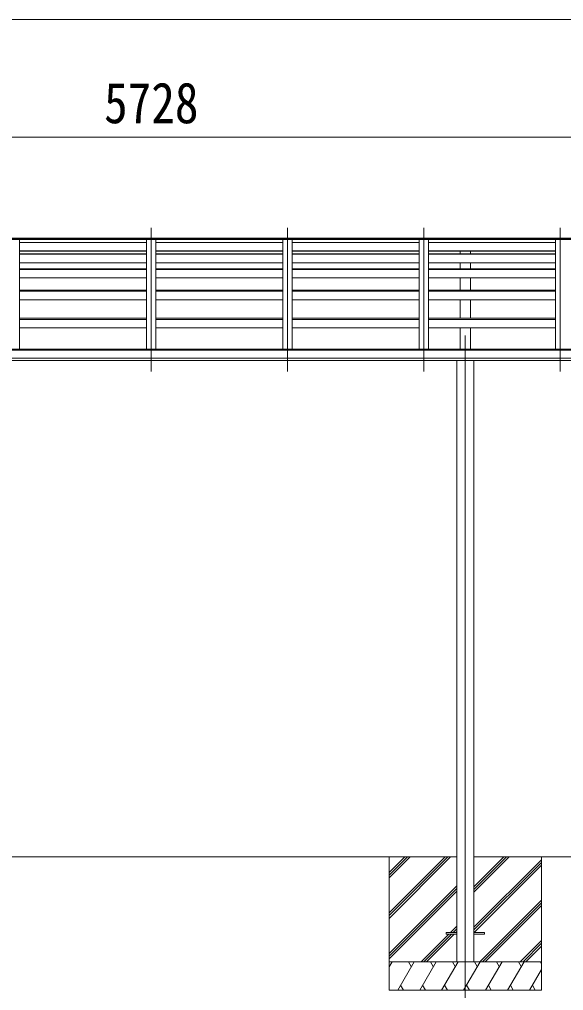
# Model space of a CAD drawing. Units: millimetres at full size; details may follow other scales. Extents: x -12578 to 12718, y -8779 to 8681.
# Drawn here: x 804 to 3663, y -5499 to -399 of the extents above; entities that cross this region are included whole.
import ezdxf
from ezdxf.enums import TextEntityAlignment as Align

# ---------------------------------------------------------------- set-up
doc = ezdxf.new("R2010")
doc.units = ezdxf.units.MM
doc.header["$LTSCALE"] = 45
for name, color, linetype, lineweight in [('0-0_0', 7, 'Continuous', 9), ('0-1_本体', 4, 'Continuous', 9), ('0-2_部品', 7, 'Continuous', 9), ('0-8_PARTS2', 2, 'Continuous', 9), ('0-A_寸法', 6, 'Continuous', 9)]:
    doc.layers.add(name, color=color, linetype=linetype, lineweight=lineweight)
doc.styles.add('ＭＳ ゴシック', font='')
doc.styles.get('ＭＳ ゴシック').set_extended_font_data('MS Gothic')

msp = doc.modelspace()

# ---------------------------------------------------------------- linework, layer by layer
at = {"layer": '0-0_0'}
for p, q in [((-108.11, -4797.05), (3101.49, -4797.05)), ((2746.69, -4797.05), (2746.69, -5497.05)), ((2746.69, -5091.23), (3040.87, -4797.05)), ((2746.69, -5105.37), (3055.01, -4797.05)), ((2746.69, -5119.51), (3069.16, -4797.05)), ((2746.69, -4907.38), (2857.02, -4797.05)), ((2746.69, -4893.24), (2842.88, -4797.05)), ((2746.69, -4879.1), (2828.74, -4797.05)), ((3191.89, -4982.68), (3377.52, -4797.05)), ((3191.89, -4968.54), (3363.38, -4797.05)), ((3191.89, -4954.4), (3349.24, -4797.05)), ((3191.89, -4797.05), (5031.49, -4797.05)), ((3191.89, -5166.53), (3546.69, -4811.73)), ((3191.89, -5180.67), (3546.69, -4825.87)), ((3193.31, -5193.4), (3546.69, -4840.01)), ((3546.69, -4797.05), (3546.69, -5497.05)), ((2746.69, -5303.36), (3101.49, -4948.56)), ((2746.69, -5317.5), (3101.49, -4962.7)), ((2746.69, -5331.64), (3101.49, -4976.85)), ((3223.5, -5347.05), (3546.69, -5023.86)), ((3237.64, -5347.05), (3546.69, -5038)), ((3251.79, -5347.05), (3546.69, -5052.14)), ((3068.79, -5193.4), (3101.49, -5160.69)), ((3082.93, -5193.4), (3101.49, -5174.83)), ((3097.07, -5193.4), (3101.49, -5188.98)), ((2915.13, -5347.05), (3059.79, -5202.4)), ((2929.28, -5347.05), (3073.93, -5202.4)), ((2943.42, -5347.05), (3088.07, -5202.4)), ((3435.63, -5347.05), (3546.69, -5235.99)), ((3449.78, -5347.05), (3546.69, -5250.13)), ((3463.92, -5347.89), (3546.69, -5265.12)), ((3546.69, -5347.05), (2746.69, -5347.05)), ((2746.69, -5374.55), (2762.57, -5347.05)), ((2791.44, -5497.05), (2878.04, -5347.05)), ((2863.04, -5373.03), (2848.04, -5347.05)), ((2906.91, -5497.05), (2993.51, -5347.05)), ((2978.51, -5373.03), (2963.51, -5347.05)), ((3022.38, -5497.05), (3108.98, -5347.05)), ((3093.98, -5373.03), (3078.98, -5347.05)), ((3137.85, -5497.05), (3224.45, -5347.05)), ((3209.45, -5373.03), (3194.45, -5347.05)), ((3253.32, -5497.05), (3339.92, -5347.05)), ((3324.92, -5373.03), (3309.92, -5347.05)), ((3368.79, -5497.05), (3455.39, -5347.05)), ((3425.39, -5347.05), (3440.39, -5373.03)), ((3540.86, -5347.05), (3546.69, -5357.15)), ((3484.26, -5497.05), (3546.69, -5388.91)), ((2746.69, -5497.05), (3546.69, -5497.05)), ((2806.44, -5471.07), (2821.44, -5497.05)), ((2921.91, -5471.07), (2936.91, -5497.05)), ((3037.38, -5471.07), (3052.38, -5497.05)), ((3152.85, -5471.07), (3167.85, -5497.05)), ((3268.32, -5471.07), (3283.32, -5497.05)), ((3383.79, -5471.07), (3398.79, -5497.05)), ((3499.26, -5471.07), (3514.26, -5497.05))]:
    msp.add_line(p, q, dxfattribs=at)
at = {"layer": '0-1_本体'}
for p, q in [((4348.69, -1554.57), (-1355.3, -1554.57)), ((4348.69, -1555.47), (-1355.3, -1555.47)), ((-1351.8, -1547.37), (4345.19, -1547.37)), ((4345.19, -1548.94), (-1351.8, -1548.94)), ((805.69, -1555.47), (805.69, -2130.28)), ((1471.69, -1570.67), (805.69, -1570.67)), ((1471.69, -1555.47), (1471.69, -2130.28)), ((1521.69, -1555.47), (1521.69, -2130.28)), ((2187.69, -1570.67), (1521.69, -1570.67)), ((2187.69, -1555.47), (2187.69, -2130.28)), ((2237.69, -1555.47), (2237.69, -2130.28)), ((2903.69, -1570.67), (2237.69, -1570.67)), ((2903.69, -1555.47), (2903.69, -2130.28)), ((2953.69, -1555.47), (2953.69, -2130.28)), ((3619.69, -1570.67), (2953.69, -1570.67)), ((3619.69, -1555.47), (3619.69, -2130.28)), ((1471.69, -1614.21), (805.69, -1614.21)), ((1471.69, -1615.28), (805.69, -1615.28)), ((1471.69, -1616.58), (805.69, -1616.58)), ((805.69, -1629.77), (1471.69, -1629.77)), ((2187.69, -1614.21), (1521.69, -1614.21)), ((2187.69, -1615.28), (1521.69, -1615.28)), ((2187.69, -1616.58), (1521.69, -1616.58)), ((1521.69, -1629.77), (2187.69, -1629.77)), ((2903.69, -1614.21), (2237.69, -1614.21)), ((2903.69, -1615.28), (2237.69, -1615.28)), ((2903.69, -1616.58), (2237.69, -1616.58)), ((2237.69, -1629.77), (2903.69, -1629.77)), ((3619.69, -1614.21), (2953.69, -1614.21)), ((3619.69, -1615.28), (2953.69, -1615.28)), ((3619.69, -1616.58), (2953.69, -1616.58)), ((2953.69, -1629.77), (3619.69, -1629.77)), ((3119.19, -1629.77), (3119.19, -1616.58)), ((3174.19, -1629.77), (3174.19, -1616.58)), ((805.69, -1632.35), (1471.69, -1632.35)), ((805.69, -1677.09), (1471.69, -1677.09)), ((1521.69, -1632.35), (2187.69, -1632.35)), ((1521.69, -1677.09), (2187.69, -1677.09)), ((2237.69, -1632.35), (2903.69, -1632.35)), ((2237.69, -1677.09), (2903.69, -1677.09)), ((2953.69, -1632.35), (3619.69, -1632.35)), ((2953.69, -1677.09), (3619.69, -1677.09)), ((3119.19, -1708.56), (3119.19, -1677.09)), ((3174.19, -1708.56), (3174.19, -1677.09)), ((805.69, -1708.56), (1471.69, -1708.56)), ((805.69, -1712.54), (1471.69, -1712.54)), ((1521.69, -1708.56), (2187.69, -1708.56)), ((1521.69, -1712.54), (2187.69, -1712.54)), ((2237.69, -1708.56), (2903.69, -1708.56)), ((2237.69, -1712.54), (2903.69, -1712.54)), ((2953.69, -1708.56), (3619.69, -1708.56)), ((2953.69, -1712.54), (3619.69, -1712.54)), ((805.69, -1756.99), (1471.69, -1756.99)), ((1521.69, -1756.99), (2187.69, -1756.99)), ((2237.69, -1756.99), (2903.69, -1756.99)), ((2953.69, -1756.99), (3619.69, -1756.99)), ((3119.19, -1821.42), (3119.19, -1756.99)), ((3174.19, -1821.42), (3174.19, -1756.99)), ((805.69, -1821.42), (1471.69, -1821.42)), ((805.69, -1826.79), (1471.69, -1826.79)), ((1521.69, -1821.42), (2187.69, -1821.42)), ((1521.69, -1826.79), (2187.69, -1826.79)), ((2237.69, -1821.42), (2903.69, -1821.42)), ((2237.69, -1826.79), (2903.69, -1826.79)), ((2953.69, -1821.42), (3619.69, -1821.42)), ((2953.69, -1826.79), (3619.69, -1826.79)), ((805.69, -1870.85), (1471.69, -1870.85)), ((1521.69, -1870.85), (2187.69, -1870.85)), ((2237.69, -1870.85), (2903.69, -1870.85)), ((2953.69, -1870.85), (3619.69, -1870.85)), ((3119.19, -1968.05), (3119.19, -1870.85)), ((3174.19, -1968.05), (3174.19, -1870.85)), ((805.69, -1968.05), (1471.69, -1968.05)), ((805.69, -1974.81), (1471.69, -1974.81)), ((1521.69, -1968.05), (2187.69, -1968.05)), ((1521.69, -1974.81), (2187.69, -1974.81)), ((2237.69, -1968.05), (2903.69, -1968.05)), ((2237.69, -1974.81), (2903.69, -1974.81)), ((2953.69, -1968.05), (3619.69, -1968.05)), ((2953.69, -1974.81), (3619.69, -1974.81)), ((805.69, -2018.38), (1471.69, -2018.38)), ((1521.69, -2018.38), (2187.69, -2018.38)), ((2237.69, -2018.38), (2903.69, -2018.38)), ((2953.69, -2018.38), (3619.69, -2018.38)), ((3119.19, -2130.28), (3119.19, -2018.38)), ((3174.19, -2130.28), (3174.19, -2018.38)), ((4354.19, -2136.69), (-1360.81, -2136.69)), ((4330.69, -2130.28), (-1337.31, -2130.28)), ((-1360.81, -2178.28), (4354.19, -2178.28)), ((4354.19, -2190.13), (-1360.81, -2190.06)), ((3101.49, -2191.84), (3101.49, -5347.05)), ((3191.89, -2191.84), (3191.89, -5347.05))]:
    msp.add_line(p, q, dxfattribs=at)
at = {"layer": '0-2_部品', "color": 4}
for p, q in [((3046.69, -5193.4), (3046.69, -5202.4)), ((3046.69, -5193.4), (3101.49, -5193.4)), ((3191.89, -5193.4), (3246.69, -5193.4)), ((3246.69, -5193.4), (3246.69, -5202.4)), ((3046.69, -5202.4), (3101.49, -5202.4)), ((3191.89, -5202.4), (3246.69, -5202.4))]:
    msp.add_line(p, q, dxfattribs=at)
at = {"layer": '0-8_PARTS2'}
for p, q in [((1496.7, -1494.04), (1496.69, -2247.82)), ((2212.7, -1494.04), (2212.69, -2247.82)), ((2928.7, -1494.04), (2928.69, -2247.82)), ((3644.7, -1494.04), (3644.69, -2247.82)), ((3146.69, -2059.01), (3146.69, -5570.58))]:
    msp.add_line(p, q, dxfattribs=at)
at = {"layer": '0-A_寸法'}
for p, q in [((-1387.34, -399.22), (10108.65, -399.22)), ((-1367.3, -1017.62), (4360.69, -1017.62))]:
    msp.add_line(p, q, dxfattribs=at)

# ---------------------------------------------------------------- texts
at = {"layer": '0-A_寸法', "color": 7, "style": 'ＭＳ ゴシック', "width": 0.85}
msp.add_text('5728', height=214.4, dxfattribs=at).set_placement((1249.19, -1008.62), align=Align.BOTTOM_LEFT)

doc.saveas('drawing.dxf')
